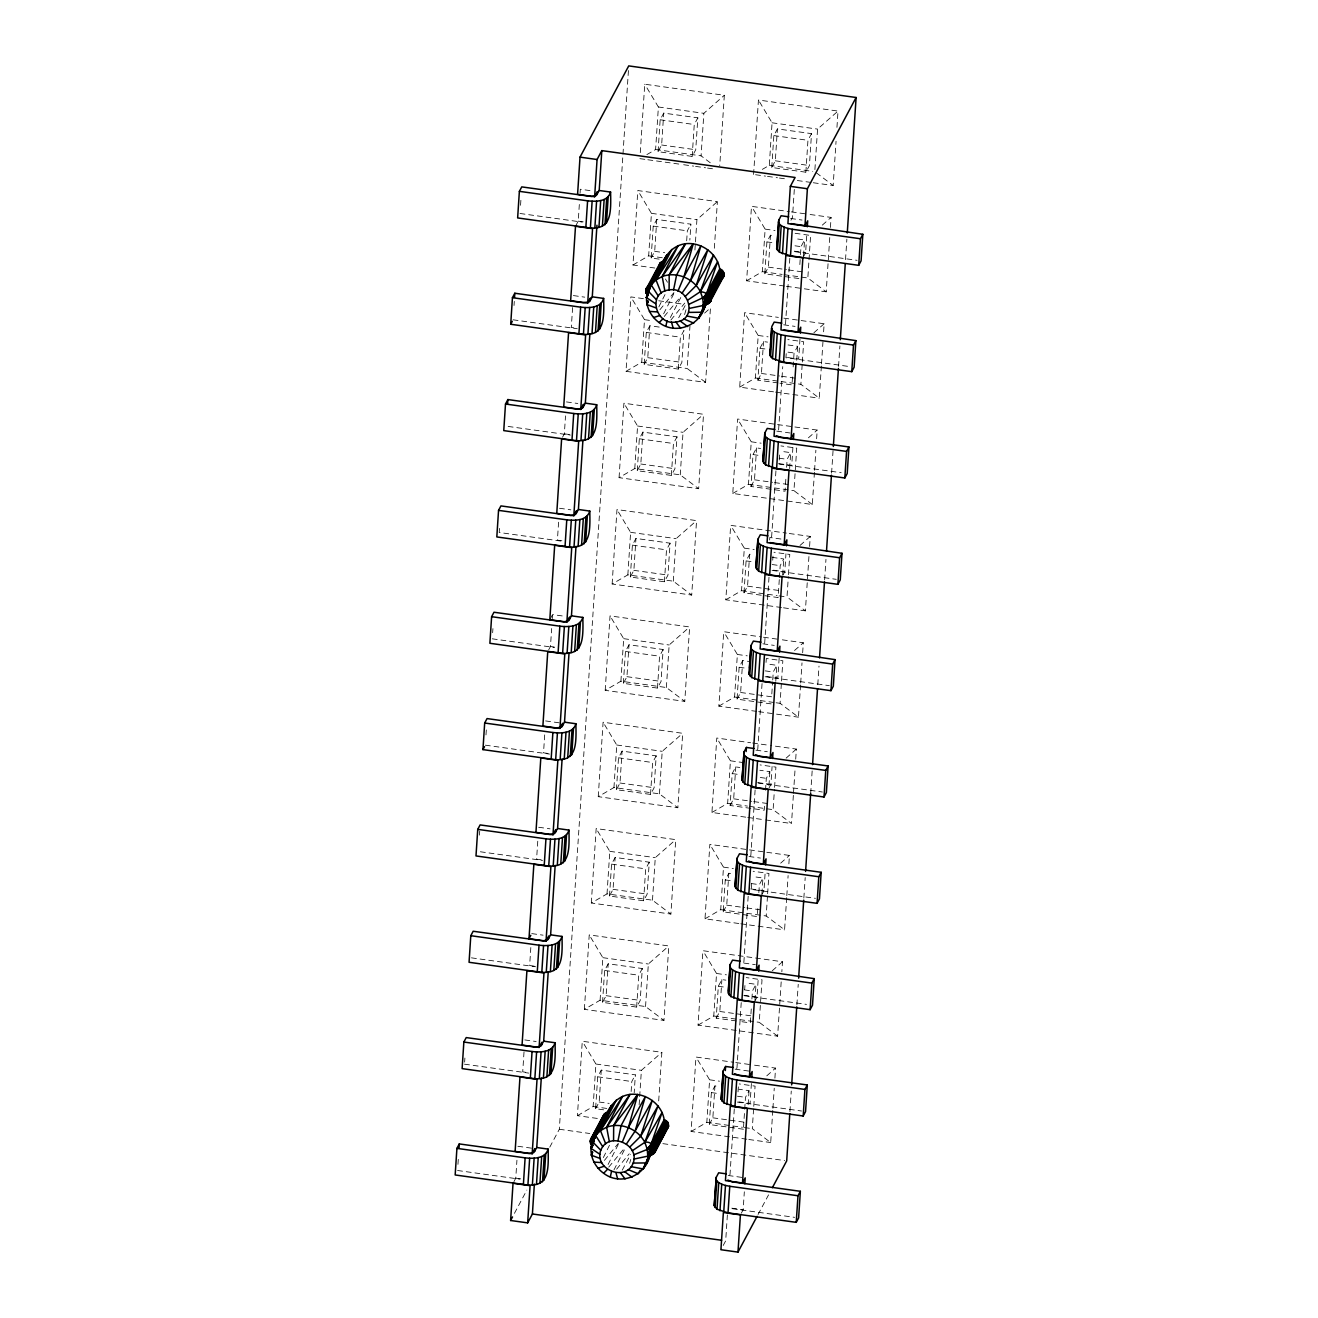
<?xml version="1.0" encoding="UTF-8"?>
<svg xmlns="http://www.w3.org/2000/svg" width="1318" height="1318" viewBox="0 0 1318 1318"><rect width="100%" height="100%" fill="white"/><g stroke="black" fill="none" stroke-linecap="round" stroke-linejoin="round"><path stroke-width="0.75" stroke-dasharray="5 3.75" d="M457.956 1164.371L458.351 1158.242M464.628 1062.127L464.892 1058.041M479.439 835.134L479.719 831.048M485.98 734.933L486.391 728.805M492.652 632.689L492.932 628.604M499.473 528.403L499.192 532.488L563.396 541.418M514.02 305.496L514.284 301.41M520.561 205.295L520.956 199.166M513.954 1181.587L515.766 1178.177L516.936 1160.219M524.02 1051.896L522.719 1071.831L528.403 1072.621M530.824 947.56L529.655 965.501L535.339 966.292M537.76 841.214L536.591 859.155L542.275 859.946M544.696 734.884L543.527 752.825L549.211 753.616M548.65 649.906L550.479 646.495L551.649 628.538M552.291 618.57L552.555 614.583L565.817 616.429M558.585 522.208L557.415 540.149L563.099 540.94M562.539 437.23L564.351 433.82L565.521 415.878M572.605 307.539L571.304 327.474L576.987 328.264M575.505 226.268L578.24 221.144L579.409 203.203M580.052 193.235L580.315 189.248L593.578 191.094M549.771 1147.154L559.326 1129.262L628.604 67.959M597.318 1118.438L577.416 1115.687L582.276 1041.253L661.867 1052.308L658.588 1102.589M584.368 1009.341L589.228 934.907L668.803 945.962L663.942 1020.396L584.368 1009.341L600.085 1000.214L645.556 1006.54L663.942 1020.396M591.304 903.011L596.164 828.577L675.739 839.632L670.878 914.066L591.304 903.011L607.021 893.884L652.492 900.194L670.878 914.066M598.24 796.665L603.1 722.231L682.691 733.302L677.831 807.736L598.24 796.665L613.957 787.538L659.445 793.864L677.831 807.736M605.193 690.335L610.036 615.901L689.627 626.956L684.767 701.39L605.193 690.335L620.91 681.208L666.381 687.518L684.767 701.39M612.129 584.006L616.989 509.572L696.563 520.626L691.703 595.061L612.129 584.006L627.846 574.862L673.317 581.189L691.703 595.061M619.065 477.66L623.925 403.226L703.515 414.28L698.655 488.714L619.065 477.66L634.782 468.533L680.253 474.859L698.655 488.714M704.603 313.107L710.451 307.951L705.591 382.385L626.001 371.33L630.861 296.896L644.799 298.824M654.832 268.032L632.953 264.984L637.813 190.55L717.387 201.621L714.109 251.903M640.284 152.624L644.749 84.22L724.323 95.275L719.727 165.689M577.416 1115.687L593.133 1106.543L595.917 1064.021L582.276 1041.253M600.085 1000.214L602.853 957.675L589.228 934.907M607.021 893.884L609.806 851.346L596.164 828.577M613.957 787.538L616.742 745L603.1 722.231M620.91 681.208L623.678 638.67L610.036 615.901M627.846 574.862L630.614 532.34L616.989 509.572M634.782 468.533L637.566 425.994L623.925 403.226M626.001 371.33L641.718 362.203L644.502 319.664L630.861 296.896M632.953 264.984L648.67 255.857L651.438 213.335L637.813 190.55M646.874 154.601L655.606 149.527L658.39 106.989L644.749 84.22M603.628 1109.822L595.604 1108.702L597.697 1076.806L601.255 1070.117L635.358 1074.862L634.189 1092.803M602.54 1002.372L604.632 970.46L608.191 963.788L642.294 968.532L640.219 1000.428L636.66 1007.1L602.54 1002.372L606.115 995.683L608.191 963.788M609.493 896.026L611.568 864.13L615.144 857.458L649.247 862.186L647.154 894.098L643.596 900.771L609.493 896.026L613.051 889.353L615.144 857.458M616.429 789.696L618.504 757.784L622.08 751.112L656.183 755.857L654.107 787.752L650.532 794.424L616.429 789.696L619.987 783.007L622.08 751.112M623.365 683.35L625.457 651.454L629.015 644.782L663.119 649.51L661.043 681.422L657.484 688.095L623.365 683.35L626.94 676.678L629.015 644.782M630.317 577.02L632.393 545.125L635.951 538.436L670.071 543.181L667.979 575.076L664.42 581.765L630.317 577.02L633.876 570.348L635.951 538.436M637.253 470.691L639.329 438.779L642.904 432.106L677.007 436.851L674.915 468.747L671.356 475.419L637.253 470.691L640.812 464.002L642.904 432.106M678.292 369.089L680.385 337.177L683.943 330.505L681.867 362.417L678.292 369.089L644.189 364.345L646.281 332.449L649.84 325.777L659.873 327.161M659.165 259.119L651.125 258.015L653.217 226.103L656.776 219.431L690.879 224.175L689.841 240.123M658.077 151.669L660.153 119.773L663.728 113.101L697.832 117.829L695.739 149.741L692.181 156.414L658.077 151.669L661.636 144.996L663.728 113.101M595.604 1108.702L599.179 1102.029L601.255 1070.117M644.189 364.345L647.764 357.672L649.84 325.777M651.125 258.015L654.7 251.343L656.776 219.431M631.141 1091.502L631.8 1081.534L635.358 1074.862M636.66 1007.1L638.736 975.205L642.294 968.532M643.596 900.771L645.672 868.859L649.247 862.186M650.532 794.424L652.624 762.529L656.183 755.857M657.484 688.095L659.56 656.199L663.119 649.51M664.42 581.765L666.496 549.853L670.071 543.181M671.356 475.419L673.449 443.523L677.007 436.851M686.678 240.815L687.321 230.848L690.879 224.175M692.181 156.414L694.256 124.518L697.832 117.829M639.148 1104.764L639.543 1098.685M639.675 1096.658L641.388 1070.331L661.867 1052.308M645.556 1006.54L648.341 964.002L668.803 945.962M652.492 900.194L655.277 857.656L675.739 839.632M659.445 793.864L662.213 751.326L682.691 733.302M666.381 687.518L669.149 644.996L689.627 626.956M673.317 581.189L676.101 538.65L696.563 520.626M680.253 474.859L683.037 432.32L703.515 414.28M705.591 382.385L687.205 368.513L689.973 325.974M694.932 250.025L695.327 243.945M695.459 241.919L696.925 219.645L717.387 201.621M710.27 162.773L701.077 155.837L703.861 113.315L724.323 95.275M746.812 1139.213L691.11 1131.47L695.97 1057.036L733.764 1062.292M781.179 981.877L777.636 1036.195L698.046 1025.14L702.906 950.706L782.497 961.761L781.838 971.827M738.821 923.506L704.998 918.811L709.858 844.377L789.433 855.431L788.774 865.481M745.757 817.16L711.934 812.465L716.794 738.031L750.617 742.726M756.68 711.39L718.87 706.135L723.73 631.701L761.54 636.956M781.525 607.532L725.823 599.789L730.666 525.355L786.385 533.098M814.442 472.322L812.333 504.514L732.759 493.459L737.619 419.025L817.193 430.08L816.534 440.146M773.518 391.825L739.695 387.13L744.555 312.696L778.378 317.391M784.441 286.039L746.631 280.783L751.491 206.349L789.301 211.605M753.583 174.454L758.443 100.02L838.017 111.074L836.831 129.18M691.11 1131.47L706.827 1122.343L709.611 1079.804L695.97 1057.036M698.046 1025.14L713.763 1016.013L716.547 973.475L702.906 950.706M704.998 918.811L720.715 909.667L723.483 867.145L709.858 844.377M711.934 812.465L727.651 803.337L730.436 760.799L716.794 738.031M718.87 706.135L734.587 697.008L737.372 654.469L723.73 631.701M725.823 599.789L741.54 590.662L744.308 548.14L730.666 525.355M732.759 493.459L748.476 484.332L751.244 441.794L737.619 419.025M739.695 387.13L755.412 377.986L758.196 335.464L744.555 312.696M746.631 280.783L762.348 271.656L765.132 229.118L751.491 206.349M762.315 169.379L769.3 165.327L772.068 122.788L758.443 100.02M743.401 1129.229L709.298 1124.501L711.374 1092.589L714.949 1085.917L718.953 1086.477M736.301 1020.956L716.234 1018.155L718.326 986.259L721.885 979.587L725.889 980.147M739.233 914.049L723.17 911.825L725.262 879.93L728.821 873.241L732.841 873.801M764.489 806.237L764.226 810.224L730.123 805.496L732.198 773.584L735.757 766.911L739.777 767.471M771.162 703.894L737.059 699.15L739.134 667.254L742.709 660.582L748.723 661.405M779.284 579.607L778.098 597.548L743.995 592.82L746.087 560.908L749.645 554.235L753.665 554.796M770.997 489.275L750.947 486.474L753.023 454.578L756.581 447.906L760.601 448.466M777.949 382.928L757.883 380.144L759.959 348.249L763.534 341.56L767.537 342.12M798.922 278.543L764.819 273.814L766.911 241.902L770.47 235.23L774.473 235.79M771.755 167.468L773.847 135.573L777.406 128.9L811.509 133.629L809.433 165.541L805.875 172.213L771.755 167.468L775.33 160.796L777.406 128.9M709.298 1124.501L712.857 1117.812L714.949 1085.917M716.234 1018.155L719.809 1011.483L721.885 979.587M723.17 911.825L726.745 905.153L728.821 873.241M730.123 805.496L733.681 798.807L735.757 766.911M737.059 699.15L740.617 692.477L742.709 660.582M743.995 592.82L747.57 586.148L749.645 554.235M750.947 486.474L754.506 479.801L756.581 447.906M757.883 380.144L761.442 373.472L763.534 341.56M764.819 273.814L768.394 267.126L770.47 235.23M727.371 1214.916L725.691 1240.831L720.93 1249.728M734.291 1108.932L730.024 1174.371L727.997 1178.144M741.227 1002.603L736.96 1068.025L735.609 1070.562M748.179 896.256L743.912 961.695L741.886 965.484M755.115 789.927L750.848 855.366L749.497 857.886M762.051 683.581L757.784 749.019L756.433 751.54M769.004 577.251L764.72 642.69L763.386 645.21M775.94 470.921L771.673 536.344L769.646 540.133L769.827 537.48L783.09 539.326M778.609 430.014L782.744 366.618M789.828 258.246L785.544 323.684L784.21 326.205M794.309 189.43L792.497 217.338L790.471 221.127M738.014 1091.864L738.409 1085.719M744.686 989.604L744.95 985.518M751.622 883.274L751.227 889.403L815.43 898.332M766.038 662.427L766.318 658.341M772.727 560.183L772.991 556.081M779.251 459.982L779.663 453.837M786.203 353.636L785.94 357.722L850.126 366.651M743.533 1127.236L744.571 1111.288M744.703 1109.295L745.477 1097.334L749.052 1090.661L739.019 1089.261M751.26 1008.945L750.337 1022.9L738.311 1021.219M751.903 998.978L752.43 991.004L755.988 984.315L745.955 982.931M757.801 908.596L757.29 916.57L741.227 914.33M758.839 892.632L759.366 884.658L762.924 877.986L752.891 876.585M765.527 790.289L766.302 778.328L769.877 771.656L759.843 770.256M771.821 693.927L772.595 681.966M772.727 679.973L773.254 671.982L776.813 665.31L766.779 663.926M779.399 577.614L780.19 565.653L783.749 558.98L771.722 557.3M785.825 479.258L785.05 491.219L773.007 489.538M786.615 467.297L787.126 459.323L790.701 452.634L780.668 451.25M792.513 376.915L791.986 384.889L779.943 383.208M793.156 366.931L794.062 352.977L797.637 346.304L787.604 344.904M799.845 264.589L800.356 256.615M800.487 254.621L801.014 246.647L804.573 239.975L794.54 238.574M805.875 172.213L807.95 140.318L811.509 133.629M748.146 1104.616L749.052 1090.661M754.95 1000.28L755.988 984.315M761.886 893.933L762.924 877.986M768.954 785.61L769.877 771.656M775.775 681.258L776.813 665.31M782.711 574.928L783.749 558.98M789.647 468.598L790.701 452.634M796.731 360.259L797.637 346.304M803.535 255.923L804.573 239.975M741.326 1213.17L743.154 1209.759L744.324 1191.818M751.392 1083.495L750.09 1103.43L738.723 1101.848M754.291 1002.207L757.026 997.083L758.196 979.142M761.244 895.878L763.962 890.754L765.264 870.819M769.086 787.834L770.915 784.424L772.084 766.483M779.152 658.143L777.851 678.078L766.483 676.496M782.974 575.159L784.787 571.748L785.956 553.807M792.909 447.461L791.739 465.419L778.477 463.574M799.977 339.138L798.675 359.073L785.413 357.227M802.876 257.85L805.611 252.743L806.781 234.802M772.793 1110.349L770.701 1142.541L752.298 1128.669L753.632 1108.405M753.764 1106.379L755.082 1086.131L739.266 1083.94M777.636 1036.195L759.25 1022.323L762.018 979.801L746.202 977.594M786.681 897.673L784.572 929.865L766.186 915.994L767.504 895.746M767.636 893.719L768.954 873.455L753.138 871.264M793.354 795.364L791.508 823.519L773.122 809.664L774.44 789.4M774.589 787.373L775.907 767.125L760.091 764.918M800.553 684.998L798.461 717.19L780.075 703.318L781.393 683.07M781.525 681.044L782.843 660.779L767.027 658.588M808.939 556.542L805.397 610.86L787.011 596.988L788.329 576.724M788.461 574.697L789.779 554.45L773.963 552.258M812.333 504.514L793.947 490.642L796.731 448.12L780.915 445.912M821.378 365.992L819.285 398.184L800.883 384.312L802.217 364.065M802.349 362.038L803.667 341.774L787.851 339.583M829.763 237.52L826.221 291.838L807.835 277.983L808.89 261.771M809.021 259.745L810.603 235.444L794.787 233.237M814.903 169.61L817.555 129.098L838.017 111.074M772.925 1108.339L774.243 1088.223M774.902 1078.157L775.544 1068.107L753.665 1065.059M786.813 895.663L788.115 875.547M793.485 793.354L795.067 769.201M795.71 759.152L796.369 749.085L770.503 745.494M800.685 682.988L802.003 662.872M802.662 652.805L803.321 642.756L781.426 639.708M809.598 546.476L810.257 536.426L788.378 533.378M814.573 470.312L815.875 450.196M821.509 363.982L822.959 341.856M823.618 331.79L824.129 323.75L780.371 317.671M830.422 227.47L831.081 217.404L809.186 214.373M813.272 182.741L833.157 185.508L836.057 141.257M789.927 1111.585L791.261 1091.057M796.896 1004.843L798.23 984.315M803.848 898.085L805.199 877.557M810.685 793.403L812.168 770.816M817.786 684.602L819.005 666.117M824.623 579.904L825.958 559.376M831.592 473.162L833.058 450.575M838.561 366.42L839.895 345.893M845.53 259.662L846.864 239.135M684.602 314.557L686.892 306.732M629.642 1163.283L630.795 1159.379M658.868 306.88L665.063 294.441M603.347 1157.566L609.542 1145.128M663.629 313.816L674.322 292.744M608.092 1164.502L618.801 1143.447M670.368 317.49L681.241 296.632M613.941 1169.923L625.721 1147.319M678.688 317.737L685.162 305.611M549.82 619.707L552.555 614.583M514.432 1213.351L526.854 1190.088M622.244 1170.153L630.564 1154.568M758.048 1214.521L768.559 1194.849M659.923 309.73L673.943 292.563M604.402 1160.417L618.406 1143.25M670.878 320.043L684.75 303.107M616.626 1169.181L629.213 1153.81M664.272 316.435L680.862 296.435M608.751 1167.122L625.342 1147.121M822.3 225.131L831.081 217.404M813.898 332.762L824.129 323.75M808.428 437.807L817.193 430.08M800.026 545.438L810.257 536.426M794.54 650.482L803.321 642.756M786.138 758.114L796.369 749.085M780.668 863.158L789.433 855.431M772.249 970.773L782.497 961.761M766.779 1075.834L775.544 1068.107M658.39 106.989L703.861 113.315M772.068 122.788L817.555 129.098M660.153 119.773L694.256 124.518M773.847 135.573L807.95 140.318M661.636 144.996L695.739 149.741M775.33 160.796L809.433 165.541M655.606 149.527L701.077 155.837M769.3 165.327L812.794 171.373M639.889 158.654L645.853 159.478M647.846 159.758L681.67 164.453M683.663 164.734L693.614 166.117M695.591 166.398L705.542 167.781M707.535 168.061L715.493 169.165M755.56 174.734L765.511 176.118M767.504 176.381L777.455 177.765M779.449 178.045L785.413 178.869M797.341 180.533L811.278 182.461M791.294 211.885L807.209 214.093M790.635 218.475L802.019 220.04M651.438 213.335L696.925 219.645M765.132 229.118L775.017 230.502M653.217 226.103L687.321 230.848M766.911 241.902L774.935 243.023M794.985 245.807L801.014 246.647M578.24 221.144L583.923 221.935M794.243 251.161L805.611 252.743M520.017 213.483L582.21 222.116M794.886 251.672L857.079 260.321M654.7 251.343L664.733 252.727M768.394 267.126L786.451 269.646M788.444 269.926L802.497 271.87M648.67 255.857L662.509 257.784M762.348 271.656L782.134 274.408M784.111 274.688L807.835 277.983M786.434 286.319L802.349 288.527M804.326 288.807L826.221 291.838M658.72 300.768L684.586 304.359M573.379 295.578L584.747 297.16M783.699 324.805L795.067 326.386M644.502 319.664L652.41 320.768M758.196 335.464L768.081 336.831M646.281 332.449L680.385 337.177M759.959 348.249L767.982 349.352M788.049 352.153L794.062 352.977M513.081 319.813L577.284 328.742M647.764 357.672L681.867 362.417M761.442 373.472L779.498 375.976M781.508 376.256L795.545 378.2M641.718 362.203L687.205 368.513M755.412 377.986L779.136 381.297M781.113 381.561L800.883 384.312M775.511 392.105L819.285 398.184M566.443 401.924L577.811 403.489M776.763 431.134L790.026 432.979M637.566 425.994L683.037 432.32M751.244 441.794L761.129 443.178M639.329 438.779L673.449 443.523M753.023 454.578L761.046 455.699M779.103 458.203L787.126 459.323M564.351 433.82L570.035 434.611M508.138 426.439L570.348 435.072M778.987 464.068L841.181 472.701M640.812 464.002L674.915 468.747M754.506 479.801L772.562 482.306M774.572 482.586L788.609 484.546M748.476 484.332L793.947 490.642M559.491 508.254L570.859 509.835M630.614 532.34L676.101 538.65M744.308 548.14L754.193 549.507M632.393 545.125L666.496 549.853M746.087 560.908L752.1 561.748M772.167 564.532L780.19 565.653M773.419 570.167L784.787 571.748M772.051 570.397L836.255 579.327M633.876 570.348L667.979 575.076M747.57 586.148L781.673 590.876M741.54 590.662L777.126 595.604M779.103 595.884L787.011 596.988M783.518 607.812L805.397 610.86M763.517 637.22L779.432 639.444M762.875 643.81L774.243 645.392M623.678 638.67L669.149 644.996M737.372 654.469L747.257 655.837M625.457 651.454L659.56 656.199M739.134 667.254L747.158 668.374M765.214 670.878L773.254 671.982M550.479 646.495L554.268 647.023M492.257 638.818L554.45 647.467M765.115 676.744L829.319 685.657M626.94 676.678L661.043 681.422M740.617 692.477L774.737 697.222M734.587 697.008L758.311 700.303M760.288 700.566L774.144 702.494M776.121 702.774L780.075 703.318M758.657 711.654L774.589 713.878M776.566 714.142L798.461 717.19M752.611 743.006L768.526 745.214M545.619 720.93L562.671 723.302M755.939 750.156L767.307 751.721M616.742 745L662.213 751.326M730.436 760.799L742.298 762.447M618.504 757.784L652.624 762.529M732.198 773.584L740.222 774.704M760.288 777.488L766.302 778.328M757.652 782.579L770.915 784.424M485.321 745.164L549.524 754.077M758.163 783.073L822.366 792.003M619.987 783.007L654.107 787.752M733.681 798.807L751.738 801.328M753.748 801.591L767.784 803.552M727.651 803.337L747.421 806.089M749.398 806.352L773.122 809.664M747.751 817.44L763.666 819.664M765.659 819.928L791.508 823.519M538.667 827.259L550.051 828.841M749.003 856.486L760.371 858.067M609.806 851.346L655.277 857.656M723.483 867.145L733.368 868.513M611.568 864.13L645.672 868.859M725.262 879.93L733.286 881.034M751.342 883.554L759.366 884.658M750.7 888.909L763.962 890.754M480.378 851.774L542.571 860.423M613.051 889.353L647.154 894.098M726.745 905.153L744.802 907.657M746.812 907.937L760.848 909.881M720.715 909.667L766.186 915.994M740.798 923.786L784.572 929.865M531.731 933.605L543.098 935.17M743.945 963.079L755.313 964.661M602.853 957.675L648.341 964.002M716.547 973.475L726.432 974.842M604.632 970.46L638.736 975.205M718.326 986.259L726.35 987.38M744.406 989.884L752.43 991.004M743.764 995.255L757.026 997.083M471.432 957.84L535.635 966.753M744.291 995.749L806.484 1004.382M606.115 995.683L640.219 1000.428M719.809 1011.483L753.912 1016.227M713.763 1016.013L759.25 1022.323M735.757 1062.572L751.672 1064.779M524.795 1039.935L536.162 1041.517M735.115 1069.162L752.166 1071.534M595.917 1064.021L641.388 1070.331M709.611 1079.804L719.496 1081.188M597.697 1076.806L631.8 1081.534M711.374 1092.589L717.404 1093.429M737.454 1096.214L745.477 1097.334M464.496 1064.17L528.699 1073.099M737.355 1102.079L801.542 1111.008M599.179 1102.029L609.196 1103.413M712.857 1117.812L746.96 1122.557M593.133 1106.543L606.988 1108.471M706.827 1122.343L742.413 1127.285M744.39 1127.565L752.298 1128.669M748.805 1139.493L770.701 1142.541M559.326 1129.262L589.789 1133.496M662.872 1143.645L784.671 1160.565M517.859 1146.265L534.91 1148.637M728.179 1175.491L743.336 1177.6M515.766 1178.177L521.45 1178.967M731.77 1208.178L743.154 1209.759M457.56 1170.499L519.753 1179.149M732.413 1208.705L794.606 1217.338M816.303 172.79L833.157 185.508M665.425 278.988L667.468 282.266"/><path stroke-width="1.5" d="M613.562 1140.647L613.677 1125.523L629.955 1094.401C645.639 1092.606 661.652 1103.907 664.19 1119.674L651.092 1144.238C650.005 1147.681 650.334 1151.421 649.972 1154.996C646.001 1175.623 620.696 1186.431 603.644 1173.267C593.792 1166.315 588.256 1153.217 592.342 1141.52C603.611 1125.391 606.857 1097.597 629.955 1094.401L606.642 1127.22L600.481 1130.63L595.604 1135.506L592.342 1141.52L600.777 1150.252C593.726 1169.247 625.737 1182.411 633.184 1163.086C640.235 1144.106 608.208 1130.926 600.777 1150.252M669.099 289.96C689.281 285.957 698.276 319.763 675.903 322.004C655.738 326.007 646.743 292.201 669.099 289.96L669.198 274.836L685.492 243.715C701.176 241.919 717.19 253.204 719.727 268.987L706.613 293.535C705.509 296.929 705.904 300.619 705.492 304.112C701.753 324.854 676.249 335.793 659.165 322.581C649.329 315.628 643.777 302.53 647.879 290.833C659.132 274.704 662.377 246.911 685.492 243.715L662.18 276.533L656.002 279.943L651.141 284.82L649.543 289.301L646.281 288.444L646.018 292.448L647.616 294.853M633.184 1163.086L646.364 1162.921L650.087 1152.591L655.013 1152.113L668.588 1126.28L667.748 1122.244L664.19 1119.674M688.704 312.399L701.884 312.234L705.624 301.904L710.534 301.41C713.285 295.248 704.998 292.118 700.369 291.657C693.416 278.263 676.431 271.228 662.18 276.533L664.882 290.981M634.024 1159.049L647.781 1156.166L650.334 1148.802L646.364 1162.921L650.4 1154.749C660.746 1153.365 652.772 1140.235 644.832 1142.344C637.896 1128.966 620.91 1121.915 606.642 1127.22L609.344 1141.668M650.334 1148.802L647.781 1156.166L655.013 1152.113L650.12 1152.13L647.781 1156.166L647.253 1149.164L644.832 1142.344L658.011 1105.884L640.68 1136.215L629.773 1147.072M633.711 1154.832L650.384 1148.209L647.781 1156.166L650.087 1152.591L649.988 1154.024L647.781 1156.166L650.384 1148.209L655.277 1148.093L668.391 1123.546M456.918 1148.373L455.171 1174.964L523.394 1184.437C548.782 1188.737 548.667 1171.85 548.123 1149.098L536.755 1147.517L533.872 1152.509L529.012 1153.53L459.29 1143.925L456.918 1148.373L525.124 1157.847C533.329 1158.736 545.306 1158.934 548.123 1149.098M463.854 1042.044L462.124 1068.618L530.33 1078.108C555.718 1082.391 555.603 1065.521 555.059 1042.752L543.691 1041.171L540.808 1046.179L535.948 1047.2L466.226 1037.579L463.854 1042.044L532.06 1051.517C540.265 1052.39 552.242 1052.604 555.059 1042.752M470.79 935.698L469.06 962.288L537.266 971.761C562.654 976.061 562.555 959.175 561.995 936.423L550.627 934.841L547.761 939.849L542.901 940.854L473.178 931.249L470.79 935.698L539.013 945.187C547.217 946.06 559.178 946.258 561.995 936.423M477.742 829.368L475.996 855.942L544.219 865.432C569.607 869.732 569.491 852.845 568.948 830.093L557.58 828.511L554.697 833.503L549.837 834.525L480.114 824.92L477.742 829.368L545.949 838.841C554.153 839.714 566.114 839.928 568.948 830.093M564.516 722.165L575.884 723.747C576.427 746.515 576.543 763.386 551.155 759.086L482.948 749.612L484.678 723.022L487.05 718.574L555.273 728.063L561.633 727.174L564.516 722.165L569.046 652.641M491.614 616.692L489.884 643.283L558.091 652.756C583.479 657.056 583.38 640.169 582.82 617.417L571.452 615.836L568.585 620.827L563.725 621.849L493.986 612.244L491.614 616.692L559.837 626.165C568.042 627.055 580.002 627.253 582.82 617.417M498.55 510.363L496.82 536.937L565.043 546.426C590.431 550.726 590.316 533.839 589.772 511.071L578.404 509.489L575.521 514.498L570.661 515.519L500.939 505.914L498.55 510.363L566.773 519.836C574.977 520.709 586.938 520.923 589.772 511.071M505.502 404.016L503.756 430.607L571.979 440.08C597.367 444.38 597.252 427.493 596.708 404.741L585.34 403.16L582.457 408.168L577.597 409.173L507.875 399.568L505.502 404.016L573.709 413.506C581.913 414.379 593.891 414.577 596.708 404.741M592.276 296.83L603.644 298.412C604.204 321.164 604.303 338.051 578.915 333.751L510.709 324.261L512.438 297.687L514.811 293.239L583.034 302.712L589.393 301.822L592.276 296.83L596.955 225.246M519.374 191.341L517.644 217.931L585.851 227.404C611.239 231.704 611.14 214.834 610.58 192.066L599.212 190.484L596.346 195.492L591.485 196.497L521.763 186.892L519.374 191.341L587.597 200.83C595.802 201.703 607.763 201.901 610.58 192.066M459.026 1148.011L459.29 1143.925M507.611 403.654L507.875 399.568M514.547 297.324L514.811 293.239M510.61 1220.501L513.031 1183.284L530.083 1185.656L527.661 1222.873L510.61 1220.501L512.521 1216.926M528.996 938.713L533.856 864.279L550.908 866.651L546.047 941.085L528.996 938.713L530.824 935.302M847.276 232.973L856.107 97.499L628.735 65.9L580.019 157.139L577.581 194.356L594.632 196.728L597.367 191.621L597.202 194.273M523.394 1184.437L525.124 1157.847M530.33 1078.108L532.06 1051.517M537.266 971.761L539.013 945.187M544.219 865.432L545.949 838.841M551.155 759.086L552.885 732.511L484.678 723.022M558.091 652.756L559.837 626.165M565.043 546.426L566.773 519.836M571.979 440.08L573.709 413.506M578.915 333.751L580.645 307.16L512.438 297.687M585.851 227.404L587.597 200.83M527.925 1184.816L529.655 1158.242M534.861 1078.486L536.607 1051.896M541.813 972.157L543.543 945.566M548.749 865.811L550.479 839.236M555.685 759.481L557.432 732.89C564.532 733.137 573.775 731.935 575.884 723.747M562.638 653.135L564.368 626.561M569.574 546.805L571.304 520.215M576.51 440.476L578.24 413.885M583.446 334.129L585.192 307.555C592.293 307.786 601.535 306.6 603.644 298.412M590.398 227.8L592.128 201.209M532.175 1153.761L537.036 1079.327L519.984 1076.954L515.124 1151.388L532.175 1153.761L534.91 1148.637L534.729 1151.289M539.111 1047.415L543.972 972.981L526.92 970.625L522.06 1045.059L539.111 1047.415L541.846 1042.307L541.665 1044.96M553 834.755L557.86 760.321L540.808 757.949L535.948 832.383L553 834.755L555.735 829.632L555.553 832.284M559.936 728.409L564.796 653.975L547.744 651.603L542.884 726.037L559.936 728.409L562.671 723.302L562.489 725.954M566.872 622.08L571.732 547.645L554.68 545.273L549.82 619.707L566.872 622.08L569.607 616.956L569.442 619.625M573.824 515.733L578.668 441.299L561.616 438.943L556.756 513.377L573.824 515.733L576.543 510.626L576.378 513.279M580.76 409.404L585.62 334.97L568.569 332.597L563.709 407.031L580.76 409.404L583.495 404.28L583.314 406.949M587.696 303.074L592.556 228.64L575.505 226.268L570.645 300.702L587.696 303.074L590.431 297.95L590.266 300.603M594.632 196.728L597.07 159.511L601.815 150.614L795.1 177.469L790.339 186.365L787.917 223.582L804.969 225.955L807.703 220.831L807.308 226.811M532.39 1184.734L534.136 1158.143M539.342 1078.388L541.072 1051.813M546.278 972.058L548.008 945.467M548.617 938.63L548.782 935.961L546.047 941.085M553.214 865.712L554.96 839.138M560.166 759.382L561.896 732.792M567.102 653.053L568.832 626.462M574.038 546.706L575.768 520.132M580.974 440.377L582.721 413.786M587.927 334.031L589.657 307.456M594.863 227.701L596.593 201.11M527.661 1222.873L532.406 1213.977L534.367 1184.075M536.755 1147.517L541.286 1077.992M543.691 1041.171L548.239 971.646M550.627 934.841L555.175 865.316M557.58 828.511L562.111 758.97M571.452 615.836L575.999 546.311M578.404 509.489L582.935 439.965M585.34 403.16L589.871 333.635M599.212 190.484L601.815 150.614M536.492 1184.157L538.222 1157.566M543.428 1077.827L545.174 1051.237M550.38 971.481L552.11 944.907M557.316 865.152L559.046 838.561M564.252 758.806L565.999 732.231M571.205 652.476L572.935 625.885M578.141 546.146L579.871 519.556M585.077 439.8L586.807 413.226M592.013 333.47L593.759 306.88M598.965 227.124L600.695 200.55M539.935 1183.152L541.682 1156.561M546.888 1076.806L548.617 1050.232M553.824 970.476L555.553 943.886M560.76 864.147L562.506 837.556M567.712 757.801L569.442 731.226M574.648 651.471L576.378 624.88M581.584 545.125L583.314 518.551M588.52 438.795L590.266 412.221M595.472 332.466L597.202 305.875M602.408 226.119L604.138 199.545M542.505 1181.768L544.235 1155.194M549.441 1075.439L551.188 1048.848M556.394 969.109L558.124 942.518M563.33 862.763L565.06 836.189M570.266 756.433L572.012 729.842M577.202 650.104L578.948 623.513M584.154 543.757L585.884 517.183M591.09 437.428L592.82 410.837M598.026 331.082L599.772 304.507M604.978 224.752L606.708 198.161M544.005 1180.137L545.751 1153.547M550.957 1073.791L552.687 1047.217M557.893 967.461L559.623 940.871M564.829 861.115L566.559 834.541M571.765 754.786L573.511 728.195M578.717 648.456L580.447 621.865M585.653 542.11L587.383 515.536M592.589 435.78L594.336 409.19M599.542 329.434L601.272 302.86M606.478 223.104L608.208 196.514M592.095 1145.556L590.2 1141.767L590.744 1139.131L603.858 1114.583L608.471 1111.931L611.486 1105.423L592.342 1141.52L593.907 1140.367L590.744 1139.131L595.357 1136.495L608.471 1111.931M603.314 1117.219L603.858 1114.583M658.835 266.533L660.186 262.793L663.992 261.244L667.007 254.736L647.879 290.833L656.298 299.565M721.77 278.79C726.004 276.451 724.093 269.893 719.727 268.987M727.816 1180.038L732.149 1181.834L800.356 1191.307L798.626 1217.898L796.237 1222.346L728.03 1212.873L717.008 1209.232L714.208 1205.64L716.284 1177.238L718.656 1172.789L726.234 1173.844M734.752 1073.709L739.085 1075.504L807.291 1084.978L805.562 1111.568L803.189 1116.016L734.966 1106.527L723.961 1102.902L721.144 1099.294L723.22 1070.908L725.592 1066.46L733.17 1067.498M740.106 961.168L732.528 960.114L730.156 964.562L728.08 992.965L730.897 996.573L741.919 1000.197L810.125 1009.67L812.498 1005.222L814.244 978.648L742.347 967.956M748.64 861.033L752.957 862.829L821.18 872.302L819.45 898.892L817.061 903.341L748.855 893.868L737.833 890.227L735.016 886.619L737.091 858.232L739.48 853.784L747.059 854.838M755.576 754.687L759.909 756.483L828.116 765.972L826.386 792.546L824.014 797.011L755.791 787.521L744.785 783.897L741.968 780.289L744.044 751.903L746.416 747.438L753.995 748.492M763.171 648.95L835.052 659.626L833.322 686.217L830.95 690.665L762.727 681.192L751.721 677.551L748.904 673.959L750.98 645.556L753.352 641.108L760.931 642.163M770.107 542.604L842.004 553.296L840.258 579.887L837.886 584.335L769.679 574.846L758.657 571.221L755.84 567.613L757.916 539.227L760.305 534.779L767.883 535.833M776.401 435.681L780.734 437.477L848.94 446.967L847.21 473.541L844.822 477.989L776.615 468.516L765.593 464.892L762.793 461.284L764.868 432.881L767.241 428.432L774.819 429.487M783.996 329.928L855.876 340.621L854.146 367.211L851.774 371.66L783.551 362.186L772.546 358.545L769.728 354.937L771.804 326.551L774.177 322.103L781.755 323.157M790.932 223.599L862.829 234.291L861.082 260.865L858.71 265.33L790.503 255.84L779.482 252.216L776.664 248.608L778.74 220.221L781.113 215.757L788.708 216.811M716.284 1177.238L714.208 1205.64M723.22 1070.908L721.144 1099.294M728.426 991.152L730.156 964.562M737.091 858.232L735.016 886.619M744.044 751.903L741.968 780.289M749.514 668.061L750.98 645.556M757.916 539.227L755.84 567.613M763.797 449.24L762.793 461.284M764.061 445.154L764.868 432.881M770.338 349.039L769.728 354.937M770.602 344.954L771.673 328.594M777.142 244.753L778.74 220.221M715.048 1207.486L716.778 1180.895L715.938 1179.05M721.984 1101.14L723.714 1074.565L722.874 1072.72M728.92 994.81L730.666 968.219L729.81 966.374M735.872 888.464L737.602 861.89L736.762 860.044M742.808 782.134L744.538 755.543L743.698 753.698M749.744 675.804L751.491 649.214L750.634 647.369M756.697 569.458L758.427 542.884L757.586 541.039M763.633 463.129L765.363 436.538L764.522 434.693M770.569 356.783L772.299 330.208L771.458 328.363M777.505 250.453L779.251 223.862L778.394 222.017M725.328 1070.545L725.592 1066.46M746.153 751.54L746.416 747.438M717.008 1209.232L718.755 1182.658L716.778 1180.895M723.961 1102.902L725.691 1076.312L723.714 1074.565M730.897 996.573L732.627 969.982L730.666 968.219M737.833 890.227L739.579 863.652L737.602 861.89M744.785 783.897L746.515 757.306L744.538 755.543M751.721 677.551L753.451 650.977L751.491 649.214M758.657 571.221L760.404 544.631L758.427 542.884M765.593 464.892L767.34 438.301L765.363 436.538M772.546 358.545L774.276 331.971L772.299 330.208M779.482 252.216L781.212 225.625L779.251 223.862M719.974 1210.797L721.72 1184.207L718.755 1182.658M726.926 1104.451L728.656 1077.877L725.691 1076.312M733.862 998.121L735.592 971.531L732.627 969.982M740.798 891.775L742.545 865.201L739.579 863.652M747.751 785.446L749.481 758.855L746.515 757.306M754.687 679.116L756.417 652.525L753.451 650.977M761.623 572.77L763.369 546.196L760.404 544.631M768.559 466.44L770.305 439.85L767.34 438.301M775.511 360.094L777.241 333.52L774.276 331.971M782.447 253.764L784.177 227.174L781.212 225.625M723.73 1212.033L725.477 1185.442L721.72 1184.207M730.683 1105.687L732.413 1079.112L728.656 1077.877M737.619 999.357L739.349 972.766L735.592 971.531M744.555 893.027L746.301 866.437L742.545 865.201M751.507 786.681L753.237 760.107L749.481 758.855M758.443 680.352L760.173 653.761L756.417 652.525M765.379 574.005L767.125 547.431L763.369 546.196M772.315 467.676L774.061 441.085L770.305 439.85M779.267 361.346L780.997 334.756L777.241 333.52M786.203 255L787.933 228.426L784.177 227.174M728.03 1212.873L729.76 1186.282L725.477 1185.442M734.966 1106.527L736.713 1079.953L732.413 1079.112M741.919 1000.197L743.649 973.607L739.349 972.766M748.855 893.868L750.585 867.277L746.301 866.437M755.791 787.521L757.52 760.947L753.237 760.107M762.727 681.192L764.473 654.601L760.173 653.761M769.679 574.846L771.409 548.272L767.125 547.431M776.615 468.516L778.345 441.925L774.061 441.085M783.551 362.186L785.297 335.596L780.997 334.756M790.503 255.84L792.233 229.266L787.933 228.426M737.981 1252.1L740.419 1214.883L723.368 1212.511L720.93 1249.728L737.981 1252.1L757.092 1216.316M742.495 1182.987L747.355 1108.553L730.304 1106.181L725.444 1180.615L742.495 1182.987L745.23 1177.864L744.835 1183.844M749.431 1076.641L754.291 1002.207L737.24 999.835L732.38 1074.269L749.431 1076.641L752.166 1071.534L751.787 1077.514M756.384 970.312L761.244 895.878L744.176 893.505L739.332 967.939L756.384 970.312L759.119 965.188L758.723 971.168M763.32 863.965L768.18 789.531L751.128 787.176L746.268 861.61L763.32 863.965L766.055 858.858L765.659 864.839M770.256 757.636L775.116 683.202L758.064 680.829L753.204 755.263L770.256 757.636L772.991 752.512L772.595 758.493M777.192 651.306L782.052 576.872L765 574.5L760.14 648.934L777.192 651.306L779.926 646.182L779.548 652.163M784.144 544.96L789.004 470.526L771.953 468.154L767.092 542.588L784.144 544.96L786.879 539.853L786.484 545.833M791.08 438.63L795.94 364.196L778.889 361.824L774.028 436.258L791.08 438.63L793.815 433.507L793.42 439.487M798.016 332.284L802.876 257.85L785.825 255.494L780.964 329.928L798.016 332.284L800.751 327.177L800.372 333.157M804.969 225.955L807.39 188.738L856.107 97.499M789.795 1113.644L786.698 1160.861L772.381 1187.699M791.657 1084.895L796.747 1006.886M798.626 978.154L803.716 900.145M805.595 871.412L810.685 793.403M812.563 764.654L817.522 688.704M819.532 657.913L824.491 581.963M826.501 551.171L831.46 475.205M833.338 446.472L838.429 368.463M840.307 339.731L845.266 263.765M796.237 1222.346L797.983 1195.755L800.356 1191.307M803.189 1116.016L804.919 1089.426L807.291 1084.978M810.125 1009.67L811.855 983.096L814.244 978.648M817.061 903.341L818.808 876.75L821.18 872.302M824.014 797.011L825.743 770.42L828.116 765.972M830.95 690.665L832.679 664.091L835.052 659.626M837.886 584.335L839.615 557.745L842.004 553.296M844.822 477.989L846.568 451.415L848.94 446.967M851.774 371.66L853.504 345.069L855.876 340.621M858.71 265.33L860.44 238.739L862.829 234.291M685.294 296.385L696.201 285.528L713.532 255.198L700.369 291.657L702.791 298.461L703.301 305.479L705.575 302.53L703.301 305.479L701.884 312.234L705.921 304.046L710.534 301.41L705.657 301.427L703.301 305.479L689.561 308.346M649.988 1154.024L647.781 1156.166L650.285 1149.543M705.558 302.679L703.301 305.479L705.855 298.115L703.301 305.479L705.509 303.437L705.624 301.904L703.301 305.479L705.904 297.522L710.797 297.407L723.911 272.859M660.186 262.793L645.82 289.713L648.917 292.299L649.131 290.981L646.463 297.588L655.458 303.618M663.992 261.244L650.894 285.808L646.281 288.444L648.934 292.201L649.296 290.257L646.463 297.588L648.028 295.199L646.018 292.448L647.978 294.54M593.397 1142.887L593.775 1140.943L590.925 1148.275L599.921 1154.304M776.664 248.608L777.01 246.796M748.904 673.959L749.25 672.147M673.547 290.026L676.612 274.951L693.252 243.797L683.91 276.879L677.93 291.196M618.01 1140.729L621.091 1125.638L637.731 1094.484L628.389 1127.565L622.393 1141.882M655.754 307.819L646.973 304.606L647.781 300.982M600.234 1158.506L591.452 1155.293L592.243 1151.685M665.854 326.189L667.089 320.785M610.316 1176.875L611.552 1171.471M647.978 301.41L646.973 304.606L647.83 301.179M592.672 1152.08L591.452 1155.293L592.309 1151.866M650.038 1153.365L647.781 1156.166L650.153 1151.718L655.557 1149.461L650.202 1150.878L655.277 1148.093L650.4 1147.83L647.253 1149.164L650.845 1144.831L652.459 1144.798L665.574 1120.251M646.973 304.606L647.929 301.361M591.452 1155.293L592.457 1152.113M681.933 293.354L690.599 280.487L700.879 245.856L683.91 276.879M626.412 1144.04L635.062 1131.174L645.359 1096.543L628.389 1127.565M696.201 285.528L707.815 249.761L690.599 280.487M595.077 1137.088L592.342 1141.52L607.038 1112.128M640.68 1136.215L652.295 1100.448L635.062 1131.174M593.907 1140.367L590.925 1148.275L592.507 1145.886M705.822 298.856L703.301 305.479L705.674 301.031L711.094 298.774L724.192 274.226M705.805 299.104L703.301 305.479L705.74 300.191L710.797 297.407L706.02 296.253L689.248 304.145M686.744 316.007L698.622 318.248L705.492 303.865L710.534 301.41L705.509 303.437M648.917 292.299L646.281 288.444L649.444 289.68L647.879 290.833L662.575 261.425M701.884 312.234L705.624 304.474L708.656 303.338L705.641 304.474L707.354 303.865L705.707 304.409L701.884 312.234L705.492 304.079L710.534 301.41L705.509 304.31L701.884 312.234L705.805 304.26L707.354 303.865L705.641 304.474L701.884 312.234L705.492 304.112L710.534 301.41M668.588 1126.28L654.222 1153.201L650.038 1155.178L651.833 1154.552L650.038 1155.178L651.833 1154.552L650.285 1154.947L646.364 1162.921L649.972 1154.552L655.013 1152.113L649.972 1154.996L643.102 1168.934L631.223 1166.694M649.972 1154.996L654.222 1153.201L650.005 1155.128L646.364 1162.921L650.104 1155.161L653.135 1154.024L650.104 1155.161L646.364 1162.921L649.972 1154.766L655.013 1152.113L649.972 1154.815L646.364 1162.921L650.186 1155.095L653.135 1154.024L668.671 1124.913M592.573 1144.683L590.925 1148.275L592.507 1145.573M592.573 1144.749L590.925 1148.275L592.523 1145.309L590.48 1143.134L592.721 1145.836M705.328 303.898L698.622 318.248L706.366 303.914M649.79 1154.584L643.102 1168.934L650.828 1154.601M662.18 276.533L678.177 245.642L656.002 279.943L661.175 293.024M606.642 1127.22L622.64 1096.329L600.481 1130.63L605.654 1143.711M656.002 279.943L671.851 249.399L651.141 284.82L658.259 295.957M600.481 1130.63L616.33 1100.085L595.604 1135.506L602.721 1146.644M510.709 324.261L512.29 321.295M645.721 291.08L661.274 261.969M648.044 294.622L646.463 297.588L648.028 294.886L646.018 292.448L648.242 295.15M687.798 300.059L700.369 291.657L717.602 261.771L706.613 293.535L702.791 298.461L705.987 296.55L710.797 297.407L705.74 300.092L705.904 297.522L702.791 298.461L706.366 294.211L707.997 294.112L721.094 269.564M722.313 270.437L709.199 295.001L706.168 295.133L702.791 298.461L705.937 297.143L710.797 297.407M706.02 296.253L710.155 296.122L723.269 271.557M708.656 303.338L705.575 304.491L709.743 302.514L724.109 275.594M482.948 749.612L484.53 746.647M604.649 1113.479L590.283 1140.399L592.309 1142.673M590.2 1141.767L605.736 1112.656M666.776 1121.124L653.679 1145.688L650.631 1145.82L647.253 1149.164L650.466 1147.237L655.277 1148.093L650.219 1150.779M632.261 1150.746L644.832 1142.344L662.081 1112.458L651.092 1144.238L647.253 1149.164L650.482 1146.94L654.634 1146.808L667.748 1122.244M640.153 1170.285L638.225 1173.811L628.307 1169.626M649.807 288.444L647.072 287.34L650.087 287.67L647.879 290.833L650.746 286.072L649.461 285.99L650.581 286.451L647.879 290.833L649.725 288.741L646.281 288.444L649.807 288.444L647.879 290.833L650.433 286.78L648.159 286.517L650.202 287.357L647.879 290.833L649.906 288.197L647.072 287.34L650.202 287.357M595.225 1136.759L593.94 1136.676L595.044 1137.137L592.342 1141.52L594.023 1139.988L590.744 1139.131L592.507 1141.701L590.744 1139.131L594.286 1139.131L591.551 1138.044L594.682 1138.044L592.342 1141.52L594.912 1137.467L592.639 1137.203L594.682 1138.044M647.879 290.833L650.268 287.209L648.159 286.517L650.581 286.451M668.127 1127.549L666.233 1129.477M669.198 274.836L693.252 243.797M613.677 1125.523L637.731 1094.484M652.459 1144.798L650.845 1144.831L647.253 1149.164L650.515 1146.676L654.634 1146.808L650.631 1145.82M659.165 322.581L663.069 318.61M603.644 1173.267L607.549 1169.297M705.525 304.425L709.743 302.514M650.005 1155.112L654.222 1153.201M653.563 317.539L659.708 315.595M598.026 1168.226L604.188 1166.282M705.74 300.191L711.094 298.774M705.657 301.427L710.995 300.142L705.674 301.031M650.12 1152.13L655.474 1150.828L650.153 1151.718M595.044 1137.137L592.639 1137.203L594.731 1137.895L592.342 1141.52L594.55 1138.373L591.551 1138.044L594.369 1138.884M707.997 294.112L706.382 294.145L702.791 298.461L706.053 295.99L710.155 296.122L706.168 295.133M649.395 311.41L657.221 311.905M593.874 1162.097L601.683 1162.591M580.645 307.16L585.192 307.555M552.885 732.511L557.432 732.89M590.744 1139.131L594.187 1139.427M580.019 157.139L597.07 159.511M790.339 186.365L807.39 188.738M792.233 229.266L860.44 238.739M785.297 335.596L853.504 345.069M778.345 441.925L846.568 451.415M771.409 548.272L839.615 557.745M764.473 654.601L832.679 664.091M757.52 760.947L825.743 770.42M750.585 867.277L818.808 876.75M743.649 973.607L811.855 983.096M736.713 1079.953L804.919 1089.426M729.76 1186.282L797.983 1195.755M532.406 1213.977L721.621 1240.271M710.155 296.122L706.119 295.463L702.791 298.461L706.184 294.968L709.199 295.001L706.366 294.211M654.634 1146.808L650.581 1146.149L647.253 1149.164L650.664 1145.671L653.679 1145.688L650.828 1144.897M650.482 1146.94L655.277 1148.093M683.828 318.94L693.746 323.124M680.121 320.982L687.584 326.534M624.6 1171.669L632.063 1177.221M645.82 289.713L647.83 291.986M590.48 1143.134L592.556 1145.523M646.018 292.448L648.143 294.985M675.903 322.004L680.566 328.231M620.383 1172.69L625.029 1178.918M671.455 321.938L673.152 328.116M615.934 1172.625L617.615 1178.803M593.611 1141.668L593.611 1141.668M592.276 1144.98L590.925 1148.275L592.243 1145.095M648.11 293.996L646.463 297.588L648.094 294.062"/></g></svg>
